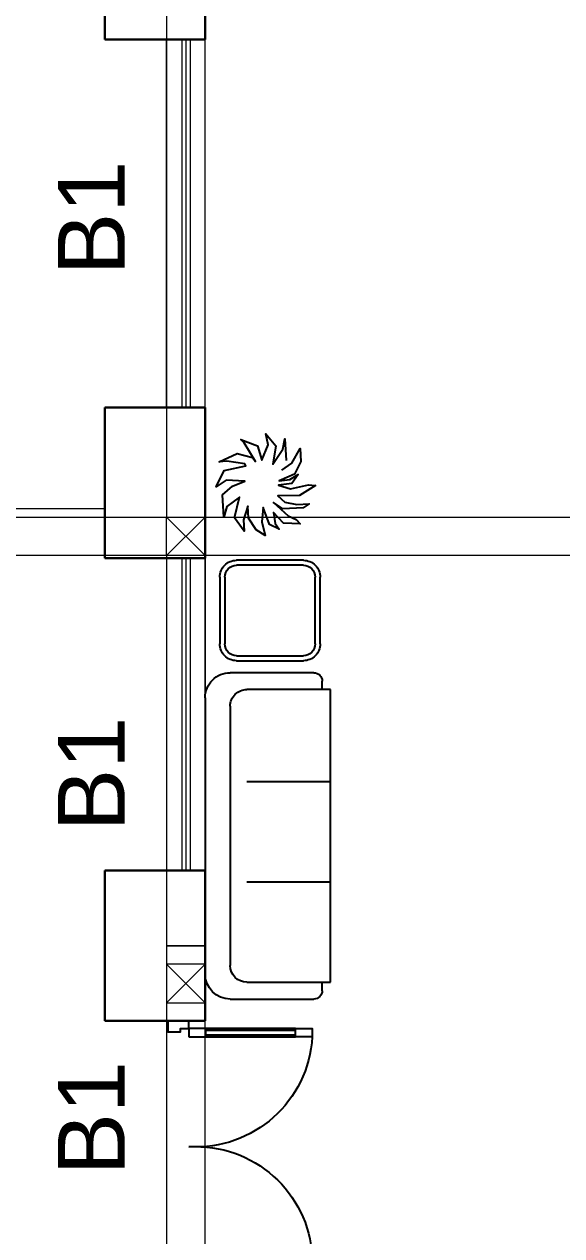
# Model space of a CAD drawing. Header units: inches. Extents: x -605 to 2991212, y -2872845 to 0.
# Drawn here: x 2766103 to 2769316, y -2530043 to -2522804 of the extents above; entities that cross this region are included whole.
import ezdxf
from ezdxf.enums import TextEntityAlignment as Align

# ---------------------------------------------------------------- set-up
doc = ezdxf.new("R2010")
doc.units = ezdxf.units.IN
doc.header["$LTSCALE"] = 600
doc.header["$MEASUREMENT"] = 0
for name, color, linetype in [('50 - FURNITURE', 47, 'Continuous'), ('A-Door', 150, 'Continuous'), ('A-Glaz', 92, 'Continuous'), ('CAY', 94, 'Continuous'), ('M40-KOLTUKSUNGERI', 136, 'Continuous'), ('NET 01', 8, 'Continuous'), ('see level', 2, 'Continuous')]:
    doc.layers.add(name, color=color, linetype=linetype)
for name, color, linetype, lineweight in [('GB', 6, 'Continuous', 20), ('OBJET', 251, 'Continuous', 9), ('PV_MASONRY', 10, 'Continuous', 0), ('rRCC 2', 40, 'Continuous', 15), ('WALLS', 7, 'Continuous', 30)]:
    doc.layers.add(name, color=color, linetype=linetype, lineweight=lineweight)
doc.layers.add('window', color=7, linetype='Continuous', lineweight=15, true_color=0x735461)
doc.styles.get("Standard").update_dxf_attribs({"font": 'arial.ttf'})

# ---------------------------------------------------------------- blocks, each defined once
blk = doc.blocks.new('A$C5900788F')
at = {"layer": 'A-Door'}
for points in [[(0, 0.59), (0, 0.51), (0.04, 0.51), (0.04, 0.59)], [(1.09, 0.59), (1.09, 0.51), (1.13, 0.51), (1.13, 0.59)], [(0, 0.08), (0, 0.51), (0.04, 0.51), (0.04, 0.08)], [(1.09, 0.08), (1.09, 0.51), (1.13, 0.51), (1.13, 0.08)], [(0, 0), (0, 0.08), (0.04, 0.08), (0.04, 0)], [(1.09, 0), (1.09, 0.08), (1.13, 0.08), (1.13, 0)], [(0, 0), (0, -0.04), (0.015, -0.04), (0.015, -0.05), (0.015, -0.1), (-0.035, -0.1), (-0.035, 0)], [(1.13, 0), (1.165, 0), (1.165, -0.1), (1.115, -0.1), (1.115, -0.05), (1.115, -0.04), (1.13, -0.04)]]:
    blk.add_lwpolyline(points, close=True, dxfattribs=at)
at = {"layer": 'A-Glaz'}
for points in [[(0.01, 0.08), (0.01, 0.51), (0.03, 0.51), (0.03, 0.08)], [(1.1, 0.08), (1.1, 0.51), (1.12, 0.51), (1.12, 0.08)]]:
    blk.add_lwpolyline(points, close=True, dxfattribs=at)
at = {"layer": 'NET 01'}
for centre, start, end in [((0.0075, 0.0325), 356.66366, 86.66366), ((1.1225, 0.0325), 93.33634, 183.33634)]:
    blk.add_arc(centre, 0.5584, start, end, dxfattribs=at)
blk = doc.blocks.new('SF 33')
at = {"layer": '50 - FURNITURE', "linetype": 'Continuous'}
for p, q in [((765748.8, 334712.7), (765761.6, 334749.3)), ((765810.9, 334773.1), (766286, 334607.2)), ((765673.4, 334665.2), (765510.6, 334198.9)), ((765764.1, 334666.4), (765712.9, 334684.3)), ((766247.7, 334497.4), (765772.6, 334663.4)), ((765620.3, 334160.6), (765783.1, 334626.9)), ((766309.8, 334557.8), (766297, 334521.2)), ((766112.6, 333996.9), (766270.3, 334448.5)), ((765582, 334141.1), (765530.8, 334159)), ((765491.3, 334140), (765328.5, 333673.7)), ((765438.2, 333635.3), (765601, 334101.6)), ((765646.7, 334118.6), (766063.3, 333973.1)), ((765930.5, 333471.6), (766088.2, 333923.3)), ((765145.1, 333148.8), (765308, 333615.1)), ((765417.7, 333576.8), (765254.9, 333110.5)), ((765398.7, 333616.3), (765347.5, 333634.2)), ((765347.5, 333634.2), (765398.7, 333616.3)), ((765464.6, 333593.3), (765881.1, 333447.8)), ((765904.9, 333398.4), (765747.1, 332946.8)), ((765215.4, 333091.4), (765164.2, 333109.3)), ((765173.3, 333065.1), (765169.1, 333053)), ((765697.8, 332922.9), (765222.7, 333088.9)), ((765169.1, 333053), (765160.6, 333028.5)), ((765184.4, 332979.1), (765659.5, 332813.2)), ((765708.8, 332837), (765721.6, 332873.6))]:
    blk.add_line(p, q, dxfattribs=at)
for centre, radius, start, end in [((765798.2, 334736.5), 38.7, 70.74452, 160.74452), ((765702.7, 334655), 31, 70.74452, 160.74452), ((765785.4, 334700), 38.7, 160.74452, 250.74452), ((765753.9, 334637.1), 31, 340.74452, 70.74452), ((765817.2, 334606.8), 38.7, 70.74452, 160.74452), ((766273.2, 334570.6), 38.7, 340.74452, 70.74452), ((766260.5, 334534), 38.7, 250.74452, 340.74452), ((766233.7, 334461.3), 38.7, 340.74452, 70.74452), ((765520.5, 334129.7), 31, 70.74452, 160.74452), ((765539.8, 334188.7), 31, 160.74452, 250.74452), ((765591.1, 334170.8), 31, 250.74452, 340.74452), ((765659.5, 334155.1), 38.7, 160.74452, 250.74452), ((765571.8, 334111.8), 31, 340.74452, 70.74452), ((765635, 334081.5), 38.7, 70.74452, 160.74452), ((766076, 334009.7), 38.7, 250.74452, 340.74452), ((766051.6, 333936), 38.7, 340.74452, 70.74452), ((765357.7, 333663.4), 31, 160.74452, 250.74452), ((765477.3, 333629.9), 38.7, 160.74452, 250.74452), ((765337.3, 333604.9), 31, 70.75146, 160.75146), ((765408.9, 333645.5), 31, 250.74452, 340.74452), ((765388.5, 333587), 31, 340.75146, 70.75146), ((765451.8, 333556.7), 38.7, 70.75146, 160.75146), ((765893.9, 333484.4), 38.7, 250.74452, 340.74452), ((765868.3, 333411.2), 38.7, 340.75146, 70.75146), ((765174.4, 333138.6), 31, 160.75146, 250.75146), ((765209.9, 333052.3), 38.7, 70.75146, 160.75146), ((765225.6, 333120.7), 31, 250.75146, 340.75146), ((765294, 333105), 38.7, 160.75146, 250.75146), ((765197.1, 333015.7), 38.7, 160.75146, 250.75146), ((765710.6, 332959.5), 38.7, 250.75146, 340.75146), ((765685, 332886.4), 38.7, 340.75146, 70.75146), ((765672.2, 332849.8), 38.7, 250.75146, 340.75146)]:
    blk.add_arc(centre, radius, start, end, dxfattribs=at)
blk = doc.blocks.new('Archi.Space.tree5413')
at = {"layer": 'CAY'}
blk.add_lwpolyline([(145.517, 88.324), (145.717, 88.02), (146.157, 87.772), (145.771, 87.753), (145.397, 87.943), (145.198, 88.401), (145.238, 88.077), (145.384, 87.829), (145.118, 88.02), (145.064, 88.42), (144.958, 88.058), (145.078, 87.525), (145.051, 87.315), (144.758, 87.791), (144.744, 88.439), (144.558, 88.229), (144.491, 87.867), (144.505, 87.505), (144.385, 87.677), (144.358, 88.286), (144.545, 88.572), (144.145, 88.134), (144.038, 87.886), (143.905, 87.772), (143.932, 88.267), (144.251, 88.572), (143.918, 88.515), (143.745, 88.401), (143.892, 88.686), (144.398, 88.877), (143.972, 88.915), (143.558, 88.819), (143.732, 89.086), (144.078, 89.315), (144.438, 89.334), (144.025, 89.467), (143.692, 89.448), (144.091, 89.734), (144.705, 89.581), (144.425, 89.962), (144.105, 90.057), (144.771, 90.095), (145.038, 89.791), (145.184, 89.429), (145.211, 89.981), (145.011, 90.286), (145.504, 90.038), (145.637, 89.391), (145.704, 89.429), (145.784, 89.962), (145.757, 90.191), (146.011, 89.657), (145.891, 89.2), (145.771, 89.105), (146.33, 89.448), (146.424, 89.543), (146.237, 89.048), (145.811, 88.915), (146.264, 88.724), (146.597, 88.8), (146.237, 88.496), (145.691, 88.591), (146.144, 88.286), (146.45, 88.229), (145.797, 88.191)], dxfattribs=at)
blk = doc.blocks.new('s1')
at = {"layer": 'M40-KOLTUKSUNGERI', "color": 43, "linetype": 'Continuous'}
for p, q in [((4397948.8471, -420035.9972), (4397950.4971, -420035.9972)), ((4397948.6971, -420036.6472), (4397948.6971, -420036.1472)), ((4397948.8971, -420036.1472), (4397950.4471, -420036.1472)), ((4397950.6471, -420036.1472), (4397950.6471, -420036.6472)), ((4397948.7971, -420036.7472), (4397948.7971, -420036.2472)), ((4397949.3471, -420036.2472), (4397949.3471, -420036.7472)), ((4397949.9471, -420036.2472), (4397949.9471, -420036.7472)), ((4397950.5471, -420036.2472), (4397950.5471, -420036.7472)), ((4397948.7971, -420036.6972), (4397948.7471, -420036.6972)), ((4397948.7971, -420036.7472), (4397948.7971, -420036.6972)), ((4397950.5471, -420036.7472), (4397948.7971, -420036.7472)), ((4397950.5971, -420036.6972), (4397950.5471, -420036.6972))]:
    blk.add_line(p, q, dxfattribs=at)
for centre, radius, start, end in [((4397948.8471, -420036.1472), 0.15, 90, 180), ((4397950.4971, -420036.1472), 0.15, 0, 90), ((4397948.8971, -420036.2472), 0.1, 90, 180), ((4397950.4471, -420036.2472), 0.1, 0, 90), ((4397948.7471, -420036.6472), 0.05, 180, 270), ((4397950.5971, -420036.6472), 0.05, 270, 0)]:
    blk.add_arc(centre, radius, start, end, dxfattribs=at)
blk = doc.blocks.new('t1')
at = {"layer": 'M40-KOLTUKSUNGERI', "color": 43, "linetype": 'Continuous'}
for p, q in [((4397947.2402, -420034.8578), (4397947.6402, -420034.8578)), ((4397947.2402, -420034.8878), (4397947.6402, -420034.8878)), ((4397947.1402, -420035.3578), (4397947.1402, -420034.9578)), ((4397947.1702, -420035.3578), (4397947.1702, -420034.9578)), ((4397947.7102, -420034.9578), (4397947.7102, -420035.3578)), ((4397947.7402, -420034.9578), (4397947.7402, -420035.3578)), ((4397947.6402, -420035.4278), (4397947.2402, -420035.4278)), ((4397947.6402, -420035.4578), (4397947.2402, -420035.4578))]:
    blk.add_line(p, q, dxfattribs=at)
for centre, radius, start, end in [((4397947.2402, -420034.9578), 0.1, 89.99996, 180.00004), ((4397947.6402, -420034.9578), 0.1, 359.99996, 90.00004), ((4397947.2402, -420034.9578), 0.07, 89.99996, 180.00004), ((4397947.6402, -420034.9578), 0.07, 359.99996, 90.00004), ((4397947.2402, -420035.3578), 0.1, 179.99996, 270.00004), ((4397947.2402, -420035.3578), 0.07, 179.99996, 270.00004), ((4397947.6402, -420035.3578), 0.1, 269.99996, 0.00004), ((4397947.6402, -420035.3578), 0.07, 269.99996, 0.00004)]:
    blk.add_arc(centre, radius, start, end, dxfattribs=at)
blk = doc.blocks.new('45B')
at = {"layer": 'OBJET', "color": 8, "linetype": 'ByBlock'}
blk.add_line((2170316.7, -2848534.4), (2164456.7, -2848534.4), dxfattribs=at)
at = {"layer": 'PV_MASONRY'}
blk.add_line((2170916.6, -2851596.8), (2170686.7, -2851596.8), dxfattribs=at)
at = {"layer": 'rRCC 2', "color": 6}
for p, q in [((2170686.7, -2848584.4), (2170916.7, -2848814.4)), ((2170686.7, -2848814.4), (2170916.7, -2848584.4)), ((2170916.7, -2851486.8), (2170686.7, -2851256.8)), ((2170686.7, -2851486.8), (2170916.7, -2851256.8))]:
    blk.add_line(p, q, dxfattribs=at)
for points in [[(2170316.7, -2848814.4), (2170316.7, -2848584.4), (2170916.7, -2848584.4), (2170916.7, -2848814.4)], [(2170686.7, -2848584.4), (2170916.7, -2848584.4), (2170916.7, -2848814.4), (2170686.7, -2848814.4)], [(2170686.7, -2851596.8), (2170916.7, -2851596.8), (2170916.7, -2851146.8), (2170686.7, -2851146.8)], [(2170916.7, -2851486.8), (2170916.7, -2851256.8), (2170686.7, -2851256.8), (2170686.7, -2851486.8)]]:
    blk.add_lwpolyline(points, close=True, dxfattribs=at)
at = {"layer": 'WALLS', "color": 8, "linetype": 'ByBlock'}
for p, q in [((2170316.7, -2844830.4), (2170316.7, -2845730.4)), ((2170916.7, -2844830.4), (2170916.7, -2845730.4)), ((2170316.7, -2845730.4), (2170916.7, -2845730.4)), ((2170316.7, -2847930.4), (2170916.7, -2847930.4)), ((2170316.7, -2847930.4), (2170316.7, -2848830.4)), ((2170916.7, -2847930.4), (2170916.7, -2848830.4)), ((2170316.7, -2848830.4), (2170916.7, -2848830.4)), ((2170316.7, -2850695.4), (2170916.7, -2850695.4)), ((2170316.7, -2850695.4), (2170316.7, -2851595.4)), ((2170916.7, -2850695.4), (2170916.7, -2851595.4)), ((2170316.7, -2851595.4), (2170916.7, -2851595.4))]:
    blk.add_line(p, q, dxfattribs=at)
at = {"layer": 'window', "color": 8, "linetype": 'ByBlock'}
for p, q in [((2170686.7, -2847930.4), (2170686.7, -2845730.4)), ((2170776.7, -2845730.4), (2170776.7, -2847930.4)), ((2170801.7, -2845730.4), (2170801.7, -2847930.4)), ((2170826.7, -2845730.4), (2170826.7, -2847930.4)), ((2170916.7, -2847930.4), (2170916.7, -2845730.4)), ((2170686.7, -2848830.4), (2170686.7, -2850695.4)), ((2170776.7, -2848830.4), (2170776.7, -2850695.4)), ((2170801.7, -2848830.4), (2170801.7, -2850695.4)), ((2170826.7, -2848830.4), (2170826.7, -2850695.4)), ((2170916.7, -2848830.4), (2170916.7, -2850695.4))]:
    blk.add_line(p, q, dxfattribs=at)
at = {"color": 8, "linetype": 'ByBlock', "rotation": 19.18705718539515}
blk.add_blockref('SF 33', (1560104.1, -3414626.9), dxfattribs=at)
blk.add_blockref('SF 33', (1560104.1, -3414626.9), dxfattribs=at)
at = {"color": 8}
for name, p, xscale, yscale, zscale, rotation in [('Archi.Space.tree5413', (2189038.9, -2877406.6), 200, 200, 200, 90.00000000000001), ('A$C5900788F', (2170819.6, -2853053.1), -1249.999999987898, 1249.999999987898, 1249.999999987898, 270)]:
    blk.add_blockref(name, p, dxfattribs=dict(at, xscale=xscale, yscale=yscale, zscale=zscale, rotation=rotation))
at = {"layer": 'see level', "color": 8, "linetype": 'ByBlock', "xscale": -1000, "yscale": 1000, "zscale": 1000, "rotation": 89.99999999999994}
for name, p in [('t1', (-417863853.5, 4395098297.6)), ('s1', (-417865080.5, 4395099182.9))]:
    blk.add_blockref(name, p, dxfattribs=at)

msp = doc.modelspace()

# ---------------------------------------------------------------- linework, layer by layer
at = {"layer": 'GB', "color": 1}
for points in [[(2767184.6, -2522224.6), (2766954.6, -2522224.6), (2766954.6, -2525748.7), (2767184.6, -2525748.7)], [(2761124.6, -2525748.7), (2766584.6, -2525748.7), (2766584.6, -2525978.7), (2761124.6, -2525978.7)], [(2767184.6, -2525748.7), (2773554.7, -2525748.7), (2773554.7, -2525978.7), (2767184.6, -2525978.7)], [(2767184.6, -2525978.7), (2766954.6, -2525978.7), (2766954.6, -2528311.1), (2767184.6, -2528311.1)], [(2767184.6, -2528761.1), (2766954.6, -2528761.1), (2766954.6, -2530261.3), (2767184.6, -2530261.3)]]:
    msp.add_lwpolyline(points, close=True, dxfattribs=at)

# ---------------------------------------------------------------- block references
msp.add_blockref('45B', (596267.9, 322835.8), dxfattribs=at)

# ---------------------------------------------------------------- texts
at = {"layer": 'rRCC 2'}
for p in [(2766504.6, -2523961.8), (2766504.6, -2527284), (2766504.6, -2529340.6)]:
    msp.add_text('B1', height=400, rotation=90, dxfattribs=at).set_placement(p, align=Align.MIDDLE_CENTER)

doc.saveas('drawing.dxf')
